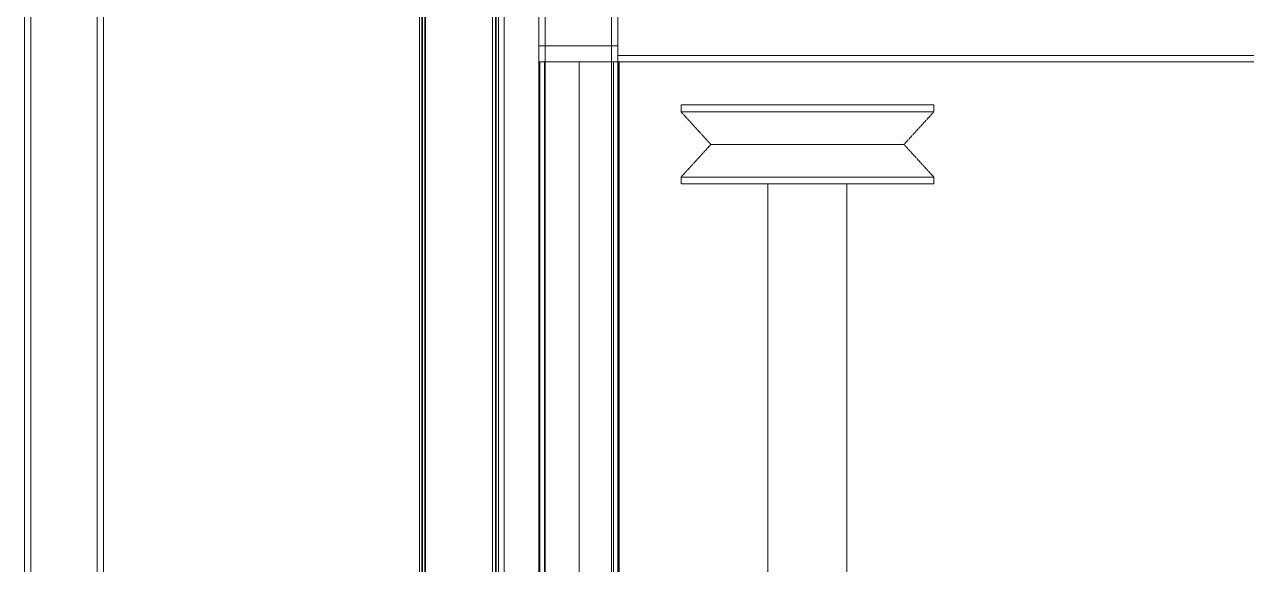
# Model space of a CAD drawing. Header units: millimetres. Extents: x 5343 to 29633, y -275 to 12336.
# Drawn here: x 20139 to 20912, y 5250 to 5592 of the extents above; entities that cross this region are included whole.
import ezdxf

# ---------------------------------------------------------------- set-up
doc = ezdxf.new("R2010")
doc.units = ezdxf.units.MM
doc.linetypes.add('HIDDEN', pattern=[0.375, 0.25, -0.125])

msp = doc.modelspace()

# ---------------------------------------------------------------- linework, layer by layer
at = {"linetype": 'HIDDEN', "lineweight": 0}
for p, q in [((20392, 3943.72), (20392, 6339.69)), ((20392.4, 3942.64), (20392.4, 6337.2)), ((20434.8, 3942.64), (20434.8, 6336.55)), ((20390.1, 3291.13), (20390.1, 5974.26)), ((20390.5, 5974.25), (20390.5, 3268.14)), ((20436.7, 5974.25), (20436.7, 3395.52)), ((20436.7, 3268.14), (20436.7, 5974.25)), ((20436.7, 5974.25), (20436.7, 3395.1)), ((20437.1, 5974.32), (20437.1, 3267.96)), ((20142.6, 2442.27), (20142.6, 5894.27)), ((20184.6, 2484.27), (20184.6, 5852.27)), ((20464.1, 5848.27), (20464.1, 5578.27)), ((20468.1, 5848.27), (20468.1, 2488.27)), ((20510.1, 5848.27), (20510.1, 2488.27)), ((20514.1, 5614.27), (20514.1, 5578.27)), ((20464.1, 5578.27), (20464.1, 5568.27)), ((20514.1, 5578.27), (20464.1, 5578.27)), ((20514.1, 5568.27), (20514.1, 5578.27)), ((21359.9, 5572.27), (20514.1, 5572.27)), ((20464.1, 5568.27), (20464.1, 4982.8)), ((20464.1, 5568.27), (20514.1, 5568.27)), ((20464.81, 5568.27), (20464.81, 2488.27)), ((20467.64, 5568.27), (20467.64, 2488.27)), ((20489.56, 5568.27), (20489.56, 2488.27)), ((20511.48, 5568.27), (20511.48, 2488.27)), ((20514.1, 5568.27), (20514.1, 4982.8)), ((20514.1, 5568.27), (20515.01, 5568.27)), ((20514.31, 5568.27), (20514.31, 2488.27)), ((21309.9, 5568.27), (20515.01, 5568.27)), ((20515.01, 5568.27), (20515.01, 2488.27)), ((20556.46, 5540.97), (20554.1, 5540.97)), ((20554.1, 5540.97), (20554.1, 5536.61)), ((20714.1, 5540.97), (20556.46, 5540.97)), ((20714.1, 5536.61), (20714.1, 5540.97)), ((20556.46, 5536.61), (20554.1, 5536.61)), ((20554.1, 5536.61), (20573.02, 5515.97)), ((20714.1, 5536.61), (20556.46, 5536.61)), ((20695.19, 5515.97), (20714.1, 5536.61)), ((20573.02, 5515.97), (20554.1, 5495.33)), ((20574.82, 5515.97), (20573.02, 5515.97)), ((20695.19, 5515.97), (20574.82, 5515.97)), ((20714.1, 5495.33), (20695.19, 5515.97)), ((20556.46, 5495.33), (20554.1, 5495.33)), ((20554.1, 5495.33), (20554.1, 5490.97)), ((20714.1, 5495.33), (20556.46, 5495.33)), ((20714.1, 5490.97), (20714.1, 5495.33)), ((20556.46, 5490.97), (20554.1, 5490.97)), ((20714.1, 5490.97), (20556.46, 5490.97)), ((20609.1, 5490.97), (20609.1, 4421.97)), ((20659.1, 4421.97), (20659.1, 5490.97))]:
    msp.add_line(p, q, dxfattribs=at)
at = {"linetype": 'Continuous', "lineweight": 0}
for p, q in [((20442.26, 6295.44), (20442.26, 2052.83)), ((20442.1, 6132.8), (20442.1, 3949.95))]:
    msp.add_line(p, q, dxfattribs=at)
at = {"linetype": 'Continuous', "lineweight": 15}
for p, q in [((20388.6, 3268.64), (20388.6, 5974.79)), ((20390.5, 5974.25), (20390.5, 3267.72)), ((20436.7, 3267.72), (20436.7, 5974.25)), ((20438.6, 5975.12), (20438.6, 3267.96)), ((20138.6, 2438.27), (20138.6, 5898.27)), ((20142.6, 2442.27), (20142.6, 5894.27)), ((20184.6, 5026.68), (20184.6, 5852.27)), ((20188.6, 5028.2), (20188.6, 5848.27))]:
    msp.add_line(p, q, dxfattribs=at)

doc.saveas('drawing.dxf')
